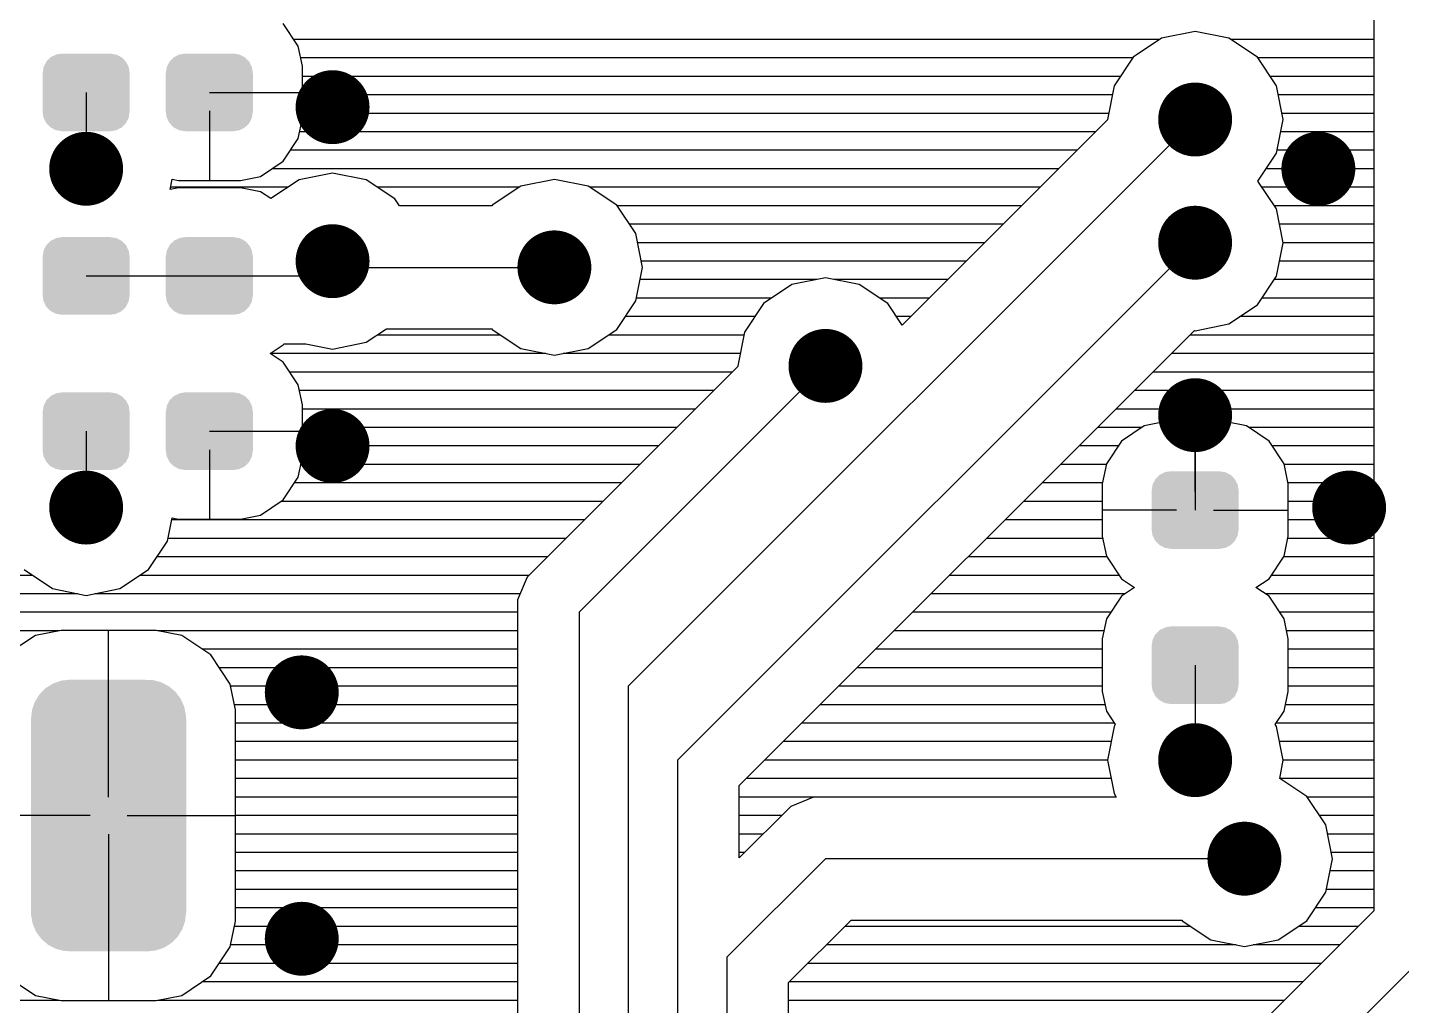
# Model space of a CAD drawing. Extents: x 295 to 953, y 10 to 290.
# Drawn here: x 543.81 to 574.96, y 148.93 to 171.11 of the extents above; entities that cross this region are included whole.
import ezdxf

# ---------------------------------------------------------------- set-up
doc = ezdxf.new("R2010")
doc.units = 0
doc.header["$LTSCALE"] = 5
doc.header["$MEASUREMENT"] = 0
doc.layers.get('0').update_dxf_attribs({"linetype": 'CONTINUOUS', "lineweight": 25})
doc.layers.add('DV-DPO-A6_BOT', color=7, linetype='CONTINUOUS')

msp = doc.modelspace()

# ---------------------------------------------------------------- linework, layer by layer
at = {"const_width": 0.838}
for points in [[(551.144, 169.305, -1), (550.306, 169.305, -1)], [(570.702, 169.025, -1), (569.864, 169.025, -1)], [(545.556, 167.908, -1), (544.718, 167.908, -1)], [(573.496, 167.908, -1), (572.658, 167.908, -1)], [(570.702, 166.231, -1), (569.864, 166.231, -1)], [(551.144, 165.812, -1), (550.306, 165.812, -1)], [(556.173, 165.672, -1), (555.335, 165.672, -1)], [(562.32, 163.437, -1), (561.482, 163.437, -1)], [(570.702, 162.32, -1), (569.864, 162.32, -1)], [(551.144, 161.621, -1), (550.306, 161.621, -1)], [(545.556, 160.224, -1), (544.718, 160.224, -1)], [(574.194, 160.224, -1), (573.356, 160.224, -1)], [(550.445, 156.033, -1), (549.607, 156.033, -1)], [(570.702, 154.496, -1), (569.864, 154.496, -1)], [(571.82, 152.261, -1), (570.981, 152.261, -1)], [(550.445, 150.445, -1), (549.607, 150.445, -1)]]:
    msp.add_lwpolyline(points, format="xyb", close=True, dxfattribs=at)
for points in [[(546.034, 170.343), (545.948, 170.432), (544.237, 170.343), (544.328, 170.432)], [(545.948, 170.432), (545.932, 170.44), (544.328, 170.432), (544.337, 170.44)], [(545.932, 170.44), (545.825, 170.497), (544.337, 170.44), (544.454, 170.497)], [(545.825, 170.497), (545.798, 170.501), (544.454, 170.497), (544.463, 170.501)], [(545.798, 170.501), (545.687, 170.52), (544.463, 170.501), (544.586, 170.52)], [(548.828, 170.343), (548.742, 170.432), (547.031, 170.343), (547.122, 170.432)], [(548.742, 170.432), (548.726, 170.44), (547.122, 170.432), (547.131, 170.44)], [(548.726, 170.44), (548.619, 170.497), (547.131, 170.44), (547.248, 170.497)], [(548.619, 170.497), (548.592, 170.501), (547.248, 170.497), (547.257, 170.501)], [(548.592, 170.501), (548.481, 170.52), (547.257, 170.501), (547.38, 170.52)], [(546.123, 170.081), (546.105, 170.205), (544.151, 170.081), (544.171, 170.205)], [(546.105, 170.205), (546.099, 170.219), (544.171, 170.205), (544.173, 170.219)], [(546.099, 170.219), (546.045, 170.331), (544.173, 170.219), (544.231, 170.331)], [(546.045, 170.331), (546.034, 170.343), (544.231, 170.331), (544.237, 170.343)], [(548.917, 170.081), (548.899, 170.205), (546.945, 170.081), (546.965, 170.205)], [(548.899, 170.205), (548.893, 170.219), (546.965, 170.205), (546.967, 170.219)], [(548.893, 170.219), (548.839, 170.331), (546.967, 170.219), (547.025, 170.331)], [(548.839, 170.331), (548.828, 170.343), (547.025, 170.331), (547.031, 170.343)], [(546.126, 169.198), (546.126, 170.081), (544.148, 169.198), (544.148, 170.081)], [(548.92, 169.198), (548.92, 170.081), (546.942, 169.198), (546.942, 170.081)], [(546.103, 169.075), (546.123, 169.198), (544.168, 169.075), (544.151, 169.198)], [(548.897, 169.075), (548.917, 169.198), (546.962, 169.075), (546.945, 169.198)], [(546.101, 169.061), (546.103, 169.075), (544.175, 169.061), (544.168, 169.075)], [(546.043, 168.949), (546.101, 169.061), (544.229, 168.949), (544.175, 169.061)], [(546.037, 168.937), (546.043, 168.949), (544.24, 168.937), (544.229, 168.949)], [(545.945, 168.848), (546.037, 168.937), (544.325, 168.848), (544.24, 168.937)], [(548.895, 169.061), (548.897, 169.075), (546.969, 169.061), (546.962, 169.075)], [(548.837, 168.949), (548.895, 169.061), (547.023, 168.949), (546.969, 169.061)], [(548.831, 168.937), (548.837, 168.949), (547.034, 168.937), (547.023, 168.949)], [(548.739, 168.848), (548.831, 168.937), (547.119, 168.848), (547.034, 168.937)], [(545.937, 168.839), (545.945, 168.848), (544.342, 168.839), (544.325, 168.848)], [(545.82, 168.783), (545.937, 168.839), (544.449, 168.783), (544.342, 168.839)], [(545.811, 168.778), (545.82, 168.783), (544.475, 168.778), (544.449, 168.783)], [(545.687, 168.76), (545.811, 168.778), (544.586, 168.76), (544.475, 168.778)], [(548.731, 168.839), (548.739, 168.848), (547.136, 168.839), (547.119, 168.848)], [(548.614, 168.783), (548.731, 168.839), (547.243, 168.783), (547.136, 168.839)], [(548.605, 168.778), (548.614, 168.783), (547.269, 168.778), (547.243, 168.783)], [(548.481, 168.76), (548.605, 168.778), (547.38, 168.76), (547.269, 168.778)], [(546.099, 166.056), (546.045, 166.168), (544.173, 166.056), (544.231, 166.168)], [(546.045, 166.168), (546.034, 166.18), (544.231, 166.168), (544.237, 166.18)], [(546.034, 166.18), (545.948, 166.269), (544.237, 166.18), (544.328, 166.269)], [(545.948, 166.269), (545.932, 166.277), (544.328, 166.269), (544.337, 166.277)], [(545.932, 166.277), (545.825, 166.334), (544.337, 166.277), (544.454, 166.334)], [(545.825, 166.334), (545.798, 166.338), (544.454, 166.334), (544.463, 166.338)], [(545.798, 166.338), (545.687, 166.357), (544.463, 166.338), (544.586, 166.357)], [(548.893, 166.056), (548.839, 166.168), (546.967, 166.056), (547.025, 166.168)], [(548.839, 166.168), (548.828, 166.18), (547.025, 166.168), (547.031, 166.18)], [(548.828, 166.18), (548.742, 166.269), (547.031, 166.18), (547.122, 166.269)], [(548.742, 166.269), (548.726, 166.277), (547.122, 166.269), (547.131, 166.277)], [(548.726, 166.277), (548.619, 166.334), (547.131, 166.277), (547.248, 166.334)], [(548.619, 166.334), (548.592, 166.338), (547.248, 166.334), (547.257, 166.338)], [(548.592, 166.338), (548.481, 166.357), (547.257, 166.338), (547.38, 166.357)], [(546.126, 165.035), (546.126, 165.918), (544.148, 165.035), (544.148, 165.918)], [(546.123, 165.918), (546.105, 166.042), (544.151, 165.918), (544.171, 166.042)], [(546.105, 166.042), (546.099, 166.056), (544.171, 166.042), (544.173, 166.056)], [(548.92, 165.035), (548.92, 165.918), (546.942, 165.035), (546.942, 165.918)], [(548.917, 165.918), (548.899, 166.042), (546.945, 165.918), (546.965, 166.042)], [(548.899, 166.042), (548.893, 166.056), (546.965, 166.042), (546.967, 166.056)], [(546.103, 164.912), (546.123, 165.035), (544.168, 164.912), (544.151, 165.035)], [(546.101, 164.898), (546.103, 164.912), (544.175, 164.898), (544.168, 164.912)], [(546.043, 164.786), (546.101, 164.898), (544.229, 164.786), (544.175, 164.898)], [(548.897, 164.912), (548.917, 165.035), (546.962, 164.912), (546.945, 165.035)], [(548.895, 164.898), (548.897, 164.912), (546.969, 164.898), (546.962, 164.912)], [(548.837, 164.786), (548.895, 164.898), (547.023, 164.786), (546.969, 164.898)], [(546.037, 164.774), (546.043, 164.786), (544.24, 164.774), (544.229, 164.786)], [(545.945, 164.685), (546.037, 164.774), (544.325, 164.685), (544.24, 164.774)], [(545.937, 164.676), (545.945, 164.685), (544.342, 164.676), (544.325, 164.685)], [(545.82, 164.62), (545.937, 164.676), (544.449, 164.62), (544.342, 164.676)], [(545.811, 164.615), (545.82, 164.62), (544.475, 164.615), (544.449, 164.62)], [(545.687, 164.597), (545.811, 164.615), (544.586, 164.597), (544.475, 164.615)], [(548.831, 164.774), (548.837, 164.786), (547.034, 164.774), (547.023, 164.786)], [(548.739, 164.685), (548.831, 164.774), (547.119, 164.685), (547.034, 164.774)], [(548.731, 164.676), (548.739, 164.685), (547.136, 164.676), (547.119, 164.685)], [(548.614, 164.62), (548.731, 164.676), (547.243, 164.62), (547.136, 164.676)], [(548.605, 164.615), (548.614, 164.62), (547.269, 164.615), (547.243, 164.62)], [(548.481, 164.597), (548.605, 164.615), (547.38, 164.597), (547.269, 164.615)], [(546.099, 162.536), (546.045, 162.648), (544.173, 162.536), (544.231, 162.648)], [(546.045, 162.648), (546.034, 162.66), (544.231, 162.648), (544.237, 162.66)], [(546.034, 162.66), (545.948, 162.748), (544.237, 162.66), (544.328, 162.748)], [(545.948, 162.748), (545.932, 162.757), (544.328, 162.748), (544.337, 162.757)], [(545.932, 162.757), (545.825, 162.813), (544.337, 162.757), (544.454, 162.813)], [(545.825, 162.813), (545.798, 162.818), (544.454, 162.813), (544.463, 162.818)], [(545.798, 162.818), (545.687, 162.836), (544.463, 162.818), (544.586, 162.836)], [(548.893, 162.536), (548.839, 162.648), (546.967, 162.536), (547.025, 162.648)], [(548.839, 162.648), (548.828, 162.66), (547.025, 162.648), (547.031, 162.66)], [(548.828, 162.66), (548.742, 162.748), (547.031, 162.66), (547.122, 162.748)], [(548.742, 162.748), (548.726, 162.757), (547.122, 162.748), (547.131, 162.757)], [(548.726, 162.757), (548.619, 162.813), (547.131, 162.757), (547.248, 162.813)], [(548.619, 162.813), (548.592, 162.818), (547.248, 162.813), (547.257, 162.818)], [(548.592, 162.818), (548.481, 162.836), (547.257, 162.818), (547.38, 162.836)], [(546.126, 161.515), (546.126, 162.398), (544.148, 161.515), (544.148, 162.398)], [(546.123, 162.398), (546.105, 162.522), (544.151, 162.398), (544.171, 162.522)], [(546.105, 162.522), (546.099, 162.536), (544.171, 162.522), (544.173, 162.536)], [(548.92, 161.515), (548.92, 162.398), (546.942, 161.515), (546.942, 162.398)], [(548.917, 162.398), (548.899, 162.522), (546.945, 162.398), (546.965, 162.522)], [(548.899, 162.522), (548.893, 162.536), (546.965, 162.522), (546.967, 162.536)], [(546.103, 161.391), (546.123, 161.515), (544.168, 161.391), (544.151, 161.515)], [(546.101, 161.377), (546.103, 161.391), (544.175, 161.377), (544.168, 161.391)], [(548.897, 161.391), (548.917, 161.515), (546.962, 161.391), (546.945, 161.515)], [(548.895, 161.377), (548.897, 161.391), (546.969, 161.377), (546.962, 161.391)], [(546.043, 161.265), (546.101, 161.377), (544.229, 161.265), (544.175, 161.377)], [(546.037, 161.253), (546.043, 161.265), (544.24, 161.253), (544.229, 161.265)], [(545.945, 161.165), (546.037, 161.253), (544.325, 161.165), (544.24, 161.253)], [(545.937, 161.156), (545.945, 161.165), (544.342, 161.156), (544.325, 161.165)], [(545.82, 161.099), (545.937, 161.156), (544.449, 161.099), (544.342, 161.156)], [(545.811, 161.095), (545.82, 161.099), (544.475, 161.095), (544.449, 161.099)], [(545.687, 161.076), (545.811, 161.095), (544.586, 161.076), (544.475, 161.095)], [(548.837, 161.265), (548.895, 161.377), (547.023, 161.265), (546.969, 161.377)], [(548.831, 161.253), (548.837, 161.265), (547.034, 161.253), (547.023, 161.265)], [(548.739, 161.165), (548.831, 161.253), (547.119, 161.165), (547.034, 161.253)], [(548.731, 161.156), (548.739, 161.165), (547.136, 161.156), (547.119, 161.165)], [(548.614, 161.099), (548.731, 161.156), (547.243, 161.099), (547.136, 161.156)], [(548.605, 161.095), (548.614, 161.099), (547.269, 161.095), (547.243, 161.099)], [(548.481, 161.076), (548.605, 161.095), (547.38, 161.076), (547.269, 161.095)], [(571.245, 160.747), (571.191, 160.859), (569.319, 160.747), (569.377, 160.859)], [(571.191, 160.859), (571.18, 160.871), (569.377, 160.859), (569.383, 160.871)], [(571.18, 160.871), (571.094, 160.96), (569.383, 160.871), (569.474, 160.96)], [(571.094, 160.96), (571.078, 160.969), (569.474, 160.96), (569.483, 160.969)], [(571.078, 160.969), (570.971, 161.025), (569.483, 160.969), (569.6, 161.025)], [(570.971, 161.025), (570.944, 161.03), (569.6, 161.025), (569.609, 161.03)], [(570.944, 161.03), (570.833, 161.048), (569.609, 161.03), (569.732, 161.048)], [(571.272, 159.727), (571.272, 160.61), (569.294, 159.727), (569.294, 160.61)], [(571.269, 160.61), (571.251, 160.733), (569.297, 160.61), (569.317, 160.733)], [(571.251, 160.733), (571.245, 160.747), (569.317, 160.733), (569.319, 160.747)], [(571.249, 159.603), (571.269, 159.727), (569.314, 159.603), (569.297, 159.727)], [(571.247, 159.589), (571.249, 159.603), (569.321, 159.589), (569.314, 159.603)], [(571.189, 159.477), (571.247, 159.589), (569.375, 159.477), (569.321, 159.589)], [(571.183, 159.465), (571.189, 159.477), (569.386, 159.465), (569.375, 159.477)], [(571.091, 159.376), (571.183, 159.465), (569.471, 159.376), (569.386, 159.465)], [(571.083, 159.368), (571.091, 159.376), (569.488, 159.368), (569.471, 159.376)], [(570.966, 159.311), (571.083, 159.368), (569.595, 159.311), (569.488, 159.368)], [(570.957, 159.307), (570.966, 159.311), (569.621, 159.307), (569.595, 159.311)], [(570.833, 159.288), (570.957, 159.307), (569.732, 159.288), (569.621, 159.307)], [(571.245, 157.227), (571.191, 157.339), (569.319, 157.227), (569.377, 157.339)], [(571.191, 157.339), (571.18, 157.351), (569.377, 157.339), (569.383, 157.351)], [(571.18, 157.351), (571.094, 157.44), (569.383, 157.351), (569.474, 157.44)], [(571.094, 157.44), (571.078, 157.448), (569.474, 157.44), (569.483, 157.448)], [(571.078, 157.448), (570.971, 157.505), (569.483, 157.448), (569.6, 157.505)], [(570.971, 157.505), (570.944, 157.509), (569.6, 157.505), (569.609, 157.509)], [(570.944, 157.509), (570.833, 157.528), (569.609, 157.509), (569.732, 157.528)], [(571.272, 156.206), (571.272, 157.089), (569.294, 156.206), (569.294, 157.089)], [(571.269, 157.089), (571.251, 157.213), (569.297, 157.089), (569.317, 157.213)], [(571.251, 157.213), (571.245, 157.227), (569.317, 157.213), (569.319, 157.227)], [(547.168, 156.04), (547.061, 156.131), (544.13, 156.04), (544.222, 156.131)], [(547.061, 156.131), (547.017, 156.169), (544.222, 156.131), (544.283, 156.169)], [(547.017, 156.169), (546.89, 156.236), (544.283, 156.169), (544.391, 156.236)], [(546.89, 156.236), (546.842, 156.261), (544.391, 156.236), (544.464, 156.261)], [(546.842, 156.261), (546.694, 156.3), (544.464, 156.261), (544.578, 156.3)], [(546.694, 156.3), (546.651, 156.312), (544.578, 156.3), (544.688, 156.312)], [(546.651, 156.312), (546.453, 156.318), (544.688, 156.312), (544.75, 156.318)], [(544.837, 156.318), (544.775, 156.321), (544.75, 156.318), (544.775, 156.321)], [(571.249, 156.083), (571.269, 156.206), (569.314, 156.083), (569.297, 156.206)], [(547.364, 155.699), (547.31, 155.824), (543.932, 155.699), (543.976, 155.824)], [(547.31, 155.824), (547.285, 155.88), (543.976, 155.824), (544.011, 155.88)], [(547.285, 155.88), (547.203, 155.992), (544.011, 155.88), (544.082, 155.992)], [(547.203, 155.992), (547.168, 156.04), (544.082, 155.992), (544.13, 156.04)], [(571.247, 156.069), (571.249, 156.083), (569.321, 156.069), (569.314, 156.083)], [(571.189, 155.957), (571.247, 156.069), (569.375, 155.957), (569.321, 156.069)], [(571.183, 155.945), (571.189, 155.957), (569.386, 155.945), (569.375, 155.957)], [(571.091, 155.856), (571.183, 155.945), (569.471, 155.856), (569.386, 155.945)], [(571.083, 155.847), (571.091, 155.856), (569.488, 155.847), (569.471, 155.856)], [(570.966, 155.791), (571.083, 155.847), (569.595, 155.791), (569.488, 155.847)], [(570.957, 155.786), (570.966, 155.791), (569.621, 155.786), (569.595, 155.791)], [(570.833, 155.768), (570.957, 155.786), (569.732, 155.768), (569.621, 155.786)], [(547.403, 155.441), (547.401, 155.504), (543.888, 155.441), (543.895, 155.504)], [(547.401, 155.504), (547.376, 155.638), (543.895, 155.504), (543.91, 155.638)], [(547.376, 155.638), (547.364, 155.699), (543.91, 155.638), (543.932, 155.699)], [(547.406, 151.04), (547.406, 155.438), (543.885, 151.04), (543.885, 155.438)], [(547.403, 155.438), (547.403, 155.441), (543.888, 155.438), (543.888, 155.441)], [(547.403, 151.037), (547.403, 151.04), (543.888, 151.037), (543.888, 151.04)], [(547.396, 150.974), (547.403, 151.037), (543.89, 150.974), (543.888, 151.037)], [(547.381, 150.841), (547.396, 150.974), (543.915, 150.841), (543.89, 150.974)], [(547.359, 150.779), (547.381, 150.841), (543.927, 150.779), (543.915, 150.841)], [(547.315, 150.654), (547.359, 150.779), (543.981, 150.654), (543.927, 150.779)], [(547.279, 150.598), (547.315, 150.654), (544.006, 150.598), (543.981, 150.654)], [(547.209, 150.486), (547.279, 150.598), (544.088, 150.486), (544.006, 150.598)], [(547.161, 150.439), (547.209, 150.486), (544.123, 150.439), (544.088, 150.486)], [(547.068, 150.347), (547.161, 150.439), (544.23, 150.347), (544.123, 150.439)], [(547.008, 150.309), (547.068, 150.347), (544.273, 150.309), (544.23, 150.347)], [(546.9, 150.242), (547.008, 150.309), (544.401, 150.242), (544.273, 150.309)], [(546.827, 150.217), (546.9, 150.242), (544.449, 150.217), (544.401, 150.242)], [(546.713, 150.178), (546.827, 150.217), (544.597, 150.178), (544.449, 150.217)], [(546.604, 150.167), (546.713, 150.178), (544.64, 150.167), (544.597, 150.178)], [(546.542, 150.16), (546.604, 150.167), (544.838, 150.16), (544.64, 150.167)], [(546.516, 150.157), (546.542, 150.16), (546.516, 150.157), (546.453, 150.16)]]:
    msp.add_solid(points)
at = {"layer": 'DV-DPO-A6_BOT'}
for p, q in [((574.334, 208.029), (574.334, 151.082)), ((549.948, 170.69), (549.607, 171.205)), ((569.484, 170.841), (549.848, 170.841)), ((569.523, 170.869), (568.875, 170.439)), ((570.283, 171.02), (569.523, 170.869)), ((571.048, 170.869), (570.283, 171.02)), ((571.697, 170.439), (571.048, 170.869)), ((574.334, 170.841), (571.088, 170.841)), ((550.043, 170.238), (549.948, 170.69)), ((568.875, 170.439), (568.444, 169.791)), ((572.127, 169.791), (571.697, 170.439)), ((568.869, 170.422), (550.004, 170.422)), ((550.043, 169.048), (550.043, 170.238)), ((574.334, 170.422), (571.702, 170.422)), ((568.584, 170.003), (550.043, 170.003)), ((574.334, 170.003), (571.987, 170.003)), ((545.137, 169.64), (545.137, 167.908)), ((547.931, 169.64), (550.39, 169.64)), ((548.35, 169.64), (550.043, 169.64)), ((568.405, 169.584), (550.043, 169.584)), ((550.39, 169.64), (550.725, 169.305)), ((568.444, 169.791), (568.294, 169.025)), ((572.278, 169.025), (572.127, 169.791)), ((574.334, 169.584), (572.166, 169.584)), ((547.931, 169.221), (547.931, 167.645)), ((549.948, 168.595), (550.043, 169.048)), ((568.322, 169.165), (550.043, 169.165)), ((570.283, 169.025), (557.43, 156.173)), ((568.294, 169.014), (563.639, 164.359)), ((568.294, 169.025), (568.294, 169.014)), ((572.127, 168.265), (572.278, 169.025)), ((574.334, 169.165), (572.25, 169.165)), ((549.607, 168.081), (549.948, 168.595)), ((568.031, 168.746), (549.982, 168.746)), ((574.334, 168.746), (572.222, 168.746)), ((567.612, 168.327), (549.775, 168.327)), ((571.702, 167.628), (572.127, 168.265)), ((574.334, 168.327), (572.138, 168.327)), ((549.093, 167.734), (549.607, 168.081)), ((547.042, 167.438), (547.087, 167.673)), ((547.087, 167.673), (547.232, 167.645)), ((547.232, 167.645), (548.635, 167.645)), ((548.635, 167.645), (549.093, 167.734)), ((549.965, 167.656), (549.328, 167.231)), ((567.193, 167.908), (549.35, 167.908)), ((550.725, 167.807), (549.965, 167.656)), ((551.49, 167.656), (550.725, 167.807)), ((552.139, 167.226), (551.49, 167.656)), ((555.754, 167.667), (554.994, 167.516)), ((556.52, 167.516), (555.754, 167.667)), ((572.127, 166.997), (571.702, 167.628)), ((574.334, 167.908), (571.892, 167.908)), ((547.232, 167.477), (547.042, 167.438)), ((549.719, 167.489), (547.048, 167.489)), ((548.635, 167.477), (547.232, 167.477)), ((549.093, 167.388), (548.635, 167.477)), ((549.328, 167.231), (549.093, 167.388)), ((554.955, 167.489), (551.736, 167.489)), ((554.994, 167.516), (554.346, 167.086)), ((557.168, 167.086), (556.52, 167.516)), ((566.774, 167.489), (556.559, 167.489)), ((574.334, 167.489), (571.797, 167.489)), ((552.239, 167.069), (552.139, 167.226)), ((554.34, 167.069), (552.239, 167.069)), ((554.34, 167.069), (552.239, 167.069)), ((554.346, 167.086), (554.34, 167.069)), ((557.598, 166.438), (557.168, 167.086)), ((566.355, 167.069), (557.173, 167.069)), ((574.334, 167.069), (572.077, 167.069)), ((572.278, 166.231), (572.127, 166.997)), ((565.935, 166.65), (557.458, 166.65)), ((557.749, 165.672), (557.598, 166.438)), ((574.334, 166.65), (572.194, 166.65)), ((565.516, 166.231), (557.637, 166.231)), ((570.283, 166.231), (558.548, 154.496)), ((572.127, 165.471), (572.278, 166.231)), ((574.334, 166.231), (572.278, 166.231)), ((550.39, 165.477), (550.725, 165.812)), ((550.725, 165.812), (550.865, 165.672)), ((565.097, 165.812), (557.721, 165.812)), ((574.334, 165.812), (572.194, 165.812)), ((545.137, 165.477), (547.931, 165.477)), ((547.931, 165.477), (550.39, 165.477)), ((550.865, 165.672), (555.754, 165.672)), ((557.598, 164.912), (557.749, 165.672)), ((571.697, 164.823), (572.127, 165.471)), ((561.711, 165.393), (557.693, 165.393)), ((561.141, 165.281), (560.493, 164.851)), ((561.901, 165.432), (561.141, 165.281)), ((562.666, 165.281), (561.901, 165.432)), ((564.678, 165.393), (562.096, 165.393)), ((563.315, 164.851), (562.666, 165.281)), ((574.334, 165.393), (572.077, 165.393)), ((557.168, 164.264), (557.598, 164.912)), ((560.683, 164.974), (557.609, 164.974)), ((560.493, 164.851), (560.062, 164.203)), ((564.259, 164.974), (563.125, 164.974)), ((563.639, 164.359), (563.315, 164.851)), ((571.048, 164.393), (571.697, 164.823)), ((574.334, 164.974), (571.797, 164.974)), ((560.297, 164.555), (557.363, 164.555)), ((563.84, 164.555), (563.51, 164.555)), ((574.334, 164.555), (571.294, 164.555)), ((551.49, 163.974), (551.949, 164.275)), ((551.949, 164.275), (554.34, 164.275)), ((554.34, 164.275), (554.346, 164.264)), ((554.346, 164.264), (554.994, 163.834)), ((556.52, 163.834), (557.168, 164.264)), ((560.062, 164.203), (559.912, 163.437)), ((559.945, 153.921), (570.272, 164.242)), ((570.272, 164.242), (570.283, 164.236)), ((570.283, 164.236), (571.048, 164.393)), ((549.311, 163.717), (549.607, 163.918)), ((549.607, 163.918), (549.624, 163.94)), ((549.624, 163.94), (550.116, 163.94)), ((550.116, 163.94), (550.725, 163.817)), ((550.725, 163.817), (551.49, 163.974)), ((554.536, 164.136), (551.736, 164.136)), ((560.051, 164.136), (556.978, 164.136)), ((574.334, 164.136), (570.166, 164.136)), ((555.564, 163.717), (549.311, 163.717)), ((549.607, 163.521), (549.311, 163.717)), ((554.994, 163.834), (555.754, 163.677)), ((555.754, 163.677), (556.52, 163.834)), ((559.967, 163.717), (555.95, 163.717)), ((574.334, 163.717), (569.746, 163.717)), ((549.948, 163.007), (549.607, 163.521)), ((559.789, 163.298), (549.753, 163.298)), ((559.912, 163.426), (555.525, 159.034)), ((561.901, 163.437), (556.313, 157.849)), ((559.912, 163.437), (559.912, 163.426)), ((574.334, 163.298), (569.327, 163.298)), ((550.043, 162.554), (549.948, 163.007)), ((559.37, 162.878), (549.976, 162.878)), ((574.334, 162.878), (568.908, 162.878)), ((550.043, 161.364), (550.043, 162.554)), ((558.95, 162.459), (550.043, 162.459)), ((574.334, 162.459), (568.489, 162.459)), ((558.531, 162.04), (550.043, 162.04)), ((569.076, 162.04), (568.07, 162.04)), ((569.126, 162.079), (568.612, 161.733)), ((569.584, 162.169), (569.126, 162.079)), ((570.987, 162.169), (569.584, 162.169)), ((570.283, 162.32), (570.283, 160.168)), ((570.283, 160.587), (570.283, 162.169)), ((571.445, 162.079), (570.987, 162.169)), ((571.959, 161.733), (571.445, 162.079)), ((574.334, 162.04), (571.495, 162.04)), ((545.137, 161.956), (545.137, 160.224)), ((547.931, 161.956), (550.39, 161.956)), ((548.35, 161.956), (550.043, 161.956)), ((550.39, 161.956), (550.725, 161.621)), ((568.612, 161.733), (568.271, 161.219)), ((572.3, 161.219), (571.959, 161.733)), ((547.931, 161.537), (547.931, 159.961)), ((558.112, 161.621), (550.043, 161.621)), ((568.539, 161.621), (567.651, 161.621)), ((574.334, 161.621), (572.032, 161.621)), ((549.948, 160.911), (550.043, 161.364)), ((557.693, 161.202), (550.01, 161.202)), ((568.266, 161.202), (567.232, 161.202)), ((568.271, 161.219), (568.176, 160.761)), ((572.395, 160.761), (572.3, 161.219)), ((574.334, 161.202), (572.306, 161.202)), ((549.607, 160.397), (549.948, 160.911)), ((557.274, 160.783), (549.864, 160.783)), ((568.182, 160.783), (566.813, 160.783)), ((574.334, 160.783), (572.39, 160.783)), ((568.176, 160.761), (568.176, 159.576)), ((572.395, 159.576), (572.395, 160.761)), ((549.093, 160.051), (549.607, 160.397)), ((556.855, 160.364), (549.563, 160.364)), ((568.176, 160.364), (566.394, 160.364)), ((569.864, 160.168), (568.176, 160.168)), ((570.702, 160.168), (572.395, 160.168)), ((574.334, 160.364), (572.395, 160.364)), ((546.981, 159.464), (547.087, 159.989)), ((556.436, 159.945), (547.076, 159.945)), ((547.087, 159.989), (547.232, 159.961)), ((547.232, 159.961), (548.635, 159.961)), ((548.635, 159.961), (549.093, 160.051)), ((568.176, 159.945), (565.975, 159.945)), ((574.334, 159.945), (572.395, 159.945)), ((556.017, 159.526), (546.992, 159.526)), ((568.187, 159.526), (565.555, 159.526)), ((568.176, 159.576), (568.271, 159.123)), ((572.3, 159.123), (572.395, 159.576)), ((574.334, 159.526), (572.384, 159.526)), ((546.551, 158.816), (546.981, 159.464)), ((555.598, 159.107), (546.746, 159.107)), ((555.525, 159.034), (555.134, 158.643)), ((568.277, 159.107), (565.136, 159.107)), ((568.271, 159.123), (568.612, 158.609)), ((571.959, 158.609), (572.3, 159.123)), ((574.334, 159.107), (572.295, 159.107)), ((543.919, 158.687), (537.476, 158.687)), ((543.729, 158.816), (544.377, 158.386)), ((545.902, 158.386), (546.551, 158.816)), ((555.179, 158.687), (546.361, 158.687)), ((555.134, 158.643), (554.916, 158.129)), ((568.556, 158.687), (564.717, 158.687)), ((568.612, 158.609), (568.908, 158.408)), ((571.663, 158.408), (571.959, 158.609)), ((574.334, 158.687), (572.015, 158.687)), ((544.377, 158.386), (545.137, 158.229)), ((545.137, 158.229), (545.902, 158.386)), ((568.908, 158.408), (568.612, 158.212)), ((571.959, 158.212), (571.663, 158.408)), ((544.947, 158.268), (537.895, 158.268)), ((554.977, 158.268), (545.332, 158.268)), ((554.916, 158.129), (554.916, 117.336)), ((568.696, 158.268), (564.298, 158.268)), ((568.612, 158.212), (568.271, 157.698)), ((574.334, 158.268), (571.875, 158.268)), ((572.3, 157.698), (571.959, 158.212)), ((554.916, 157.849), (540.912, 157.849)), ((556.313, 157.849), (556.313, 117.057)), ((568.372, 157.849), (563.879, 157.849)), ((568.271, 157.698), (568.176, 157.246)), ((574.334, 157.849), (572.2, 157.849)), ((572.395, 157.246), (572.3, 157.698)), ((544.533, 157.43), (541.527, 157.43)), ((544.567, 157.436), (543.986, 157.324)), ((546.724, 157.436), (544.567, 157.436)), ((545.645, 153.658), (545.645, 157.436)), ((547.305, 157.324), (546.724, 157.436)), ((554.916, 157.43), (546.757, 157.43)), ((568.215, 157.43), (563.46, 157.43)), ((574.334, 157.43), (572.356, 157.43)), ((543.986, 157.324), (543.326, 156.882)), ((547.964, 156.882), (547.305, 157.324)), ((568.176, 157.246), (568.176, 156.055)), ((572.395, 156.055), (572.395, 157.246)), ((554.916, 157.011), (547.769, 157.011)), ((548.406, 156.218), (547.964, 156.882)), ((568.176, 157.011), (563.041, 157.011)), ((574.334, 157.011), (572.395, 157.011)), ((554.916, 156.592), (548.16, 156.592)), ((568.176, 156.592), (562.622, 156.592)), ((570.283, 156.648), (570.283, 154.496)), ((574.334, 156.592), (572.395, 156.592)), ((548.523, 155.636), (548.406, 156.218)), ((554.916, 156.173), (548.417, 156.173)), ((557.43, 156.173), (557.43, 117.616)), ((568.176, 156.173), (562.203, 156.173)), ((574.334, 156.173), (572.395, 156.173)), ((568.176, 156.055), (568.271, 155.603)), ((572.3, 155.603), (572.395, 156.055)), ((554.916, 155.754), (548.501, 155.754)), ((548.523, 150.842), (548.523, 155.636)), ((568.238, 155.754), (561.784, 155.754)), ((568.271, 155.603), (568.472, 155.301)), ((572.099, 155.301), (572.3, 155.603)), ((574.334, 155.754), (572.334, 155.754)), ((554.916, 155.335), (548.523, 155.335)), ((568.444, 155.335), (561.364, 155.335)), ((568.444, 155.262), (568.294, 154.496)), ((568.472, 155.301), (568.444, 155.262)), ((572.127, 155.262), (572.099, 155.301)), ((574.334, 155.335), (572.127, 155.335)), ((572.278, 154.496), (572.127, 155.262)), ((554.916, 154.916), (548.523, 154.916)), ((568.377, 154.916), (560.945, 154.916)), ((574.334, 154.916), (572.194, 154.916)), ((554.916, 154.496), (548.523, 154.496)), ((558.548, 154.496), (558.548, 118.174)), ((568.294, 154.496), (560.526, 154.496)), ((568.294, 154.496), (568.444, 153.736)), ((572.2, 154.083), (572.278, 154.496)), ((574.334, 154.496), (572.278, 154.496)), ((554.916, 154.077), (548.523, 154.077)), ((559.945, 152.284), (559.945, 153.921)), ((568.377, 154.077), (560.107, 154.077)), ((572.814, 153.675), (572.2, 154.083)), ((574.334, 154.077), (572.205, 154.077)), ((554.916, 153.658), (548.523, 153.658)), ((568.495, 153.658), (559.945, 153.658)), ((561.627, 153.658), (561.113, 153.446)), ((568.495, 153.658), (561.627, 153.658)), ((568.444, 153.736), (568.495, 153.658)), ((573.245, 153.027), (572.814, 153.675)), ((574.334, 153.658), (572.82, 153.658)), ((561.113, 153.446), (559.945, 152.284)), ((545.226, 153.239), (542.768, 153.239)), ((546.065, 153.239), (548.523, 153.239)), ((554.916, 153.239), (548.523, 153.239)), ((560.906, 153.239), (559.945, 153.239)), ((574.334, 153.239), (573.105, 153.239)), ((573.395, 152.261), (573.245, 153.027)), ((545.645, 152.82), (545.645, 149.043)), ((554.916, 152.82), (548.523, 152.82)), ((560.487, 152.82), (559.945, 152.82)), ((574.334, 152.82), (573.284, 152.82)), ((554.916, 152.401), (548.523, 152.401)), ((560.068, 152.401), (559.945, 152.401)), ((574.334, 152.401), (573.367, 152.401)), ((561.901, 152.261), (559.666, 150.026)), ((571.4, 152.261), (561.901, 152.261)), ((573.245, 151.501), (573.395, 152.261)), ((554.916, 151.982), (548.523, 151.982)), ((574.334, 151.982), (573.34, 151.982)), ((554.916, 151.563), (548.523, 151.563)), ((572.814, 150.853), (573.245, 151.501)), ((574.334, 151.563), (573.256, 151.563)), ((554.916, 151.144), (548.523, 151.144)), ((574.334, 151.144), (573.01, 151.144)), ((548.406, 150.261), (548.523, 150.842)), ((561.063, 149.45), (562.482, 150.864)), ((562.482, 150.864), (569.987, 150.864)), ((569.987, 150.864), (569.992, 150.853)), ((569.992, 150.853), (570.641, 150.423)), ((572.166, 150.423), (572.814, 150.853)), ((574.334, 151.082), (572.211, 148.953)), ((554.916, 150.725), (548.501, 150.725)), ((570.182, 150.725), (562.342, 150.725)), ((573.982, 150.725), (572.624, 150.725)), ((547.964, 149.601), (548.406, 150.261)), ((554.916, 150.305), (548.417, 150.305)), ((571.211, 150.305), (561.923, 150.305)), ((570.641, 150.423), (571.4, 150.266)), ((571.4, 150.266), (572.166, 150.423)), ((573.563, 150.305), (571.596, 150.305)), ((573.077, 147.651), (575.871, 150.445)), ((554.916, 149.886), (548.16, 149.886)), ((559.666, 150.026), (559.666, 118.733)), ((573.144, 149.886), (561.504, 149.886)), ((543.326, 149.601), (543.986, 149.16)), ((547.305, 149.16), (547.964, 149.601)), ((554.916, 149.467), (547.769, 149.467)), ((561.063, 135.799), (561.063, 149.45)), ((572.725, 149.467), (561.085, 149.467)), ((544.533, 149.048), (540.236, 149.048)), ((543.986, 149.16), (544.567, 149.043)), ((544.567, 149.043), (546.724, 149.043)), ((546.724, 149.043), (547.305, 149.16)), ((554.916, 149.048), (546.757, 149.048)), ((572.306, 149.048), (561.063, 149.048)), ((572.211, 148.953), (571.775, 148.523))]:
    msp.add_line(p, q, dxfattribs=at)

doc.saveas('drawing.dxf')
